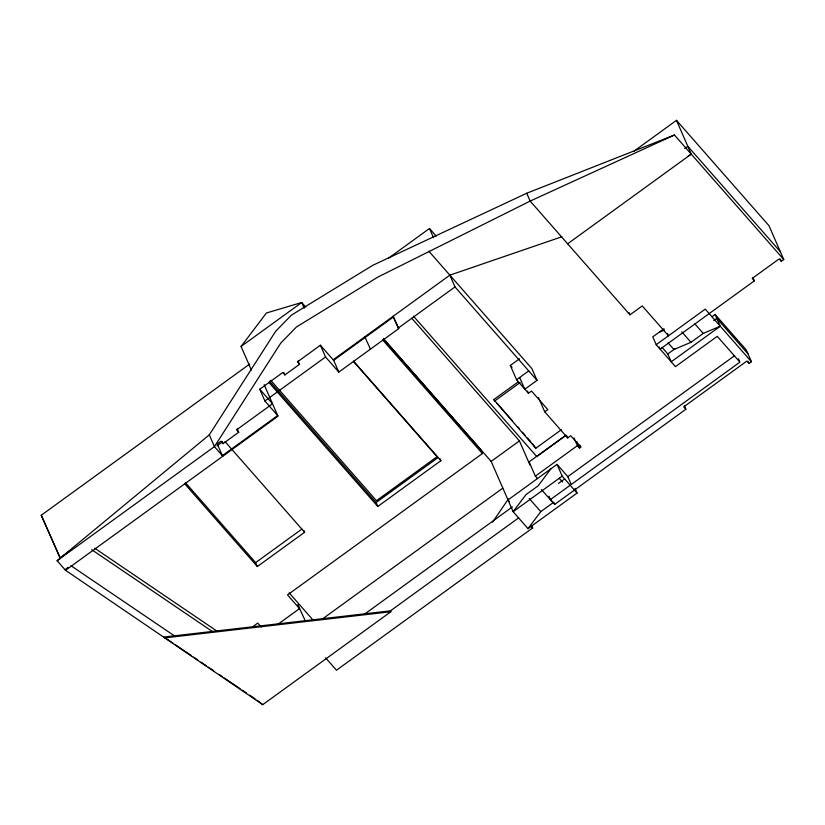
<?xml version="1.0" encoding="UTF-8"?>
<svg xmlns="http://www.w3.org/2000/svg" width="825" height="825" viewBox="0 0 825 825"><rect width="100%" height="100%" fill="white"/><g stroke="black" fill="none" stroke-linecap="round" stroke-linejoin="round"><path stroke-width="1.24" d="M163.948 637.034L390.472 610.84L390.864 611.727L262.752 704.663L65.546 570.302L57.121 560.711L209.292 434.847L275.674 331.258L291.411 315.14L372.838 265.268L526.732 193.246L674.458 135.011L783.75 259.514L781.296 261.298L779.171 258.875L752.204 278.438L754.328 280.861L660.144 349.171L659.165 346.933M492.587 522.132L508.396 498.95M550.914 468.817L538.158 485.812L525.896 494.701L513.14 511.706L528.01 528.65L577.057 493.072L575.004 488.369M528.01 528.65L540.767 511.644L553.028 502.755L541.468 489.576M251.398 370.105L241.075 346.479L266.392 313.005L301.733 302.486L305.724 307.044M65.062 569.755L68.021 567.301M241.075 346.479L301.733 302.486L304.25 308.261M388.183 258.452L429.474 228.494L436.198 236.156M41.25 515.254L60.4 558.546L41.25 515.254L249.686 364.062M65.546 570.302L278.149 416.089L264.887 400.981L259.751 389.225L282.748 372.539L284.873 374.952L299.527 364.33L298.062 360.989M398.702 328.649L393.082 316.336L398.702 328.649L338.807 372.096L333.661 360.329L320.399 345.232L297.402 361.907L299.527 364.33M264.887 400.981L325.545 356.988L320.399 345.232M59.926 557.989L69.3 551.193M333.187 359.782L449.852 275.158L561.784 236.785M57.121 560.711L214.428 446.614L280.809 343.014L296.546 326.906L377.974 277.035L530.155 201.083L674.458 135.011M333.661 360.329L393.566 316.882M216.975 445.84L222.111 442.118M264.175 384.656L277.664 415.542L222.368 455.658L217.222 443.891L220.914 441.22L223.039 443.633L238.714 432.269L237.218 428.845M633.899 151.233L676.479 120.337L768.982 225.72L783.75 259.514M398.228 328.103L454.998 286.914L449.852 275.158M684.709 148.552L687.823 146.293L780.326 251.677M567.641 243.798L691.247 154.141L676.479 120.337M574.066 437.941L577.428 445.634L579.552 448.047L580.769 447.16L570.735 435.724L567.672 437.951L544.727 411.809L547.8 409.592L531.527 391.06L528.464 393.278L516.563 379.727L510.324 365.444L519.523 358.772M303.755 530.3L304.611 532.269L257.338 566.548L255.626 562.629L301.868 529.093M516.563 379.727L528.825 370.827M561.423 429.67L535.796 448.264L493.762 399.599L518.368 381.748M494.453 401.167L520.08 382.573M428.845 251.213L531.888 368.61L537.023 380.366L524.762 389.266L519.626 377.499M526.732 193.246L530.155 201.083L629.98 314.81L642.242 305.92L668.487 335.806L667.507 333.568M440.034 458.741L440.89 460.701L377.778 506.468L376.066 502.549L438.137 457.524M383.47 338.9L480.686 449.646L482.398 453.564L287.512 594.928L299.527 608.613L277.705 624.442M252.873 626.618L257.771 623.061L261.174 626.938M664.032 328.711L652.781 336.847L656.226 344.706L675.479 366.64L717.255 336.332L739.912 362.144L571.251 484.481L567.827 476.644L734.405 355.823M509.561 501.713L508.004 499.94L557.05 464.372L562.186 476.128L513.14 511.706L491.164 461.402L519.42 440.901L411.83 318.326M656.205 344.685L705.251 309.117L751.42 361.711L748.966 363.495L746.852 361.072L683.76 406.838L685.884 409.252L554.709 504.395L550.461 499.558L548.996 496.196M712.006 316.738L715.131 314.469L746.285 349.955L751.42 361.711M715.131 314.469L720.266 326.226L671.23 361.804L667.807 353.956L675.108 348.655M713.718 320.657L716.842 318.388L747.997 353.873M668.095 342.86L673.932 349.511L690.968 342.313L703.23 333.424L720.266 326.226M566.053 435.074L529.124 461.856L535.363 476.138L537.488 478.552M565.661 435.621L536.766 456.576L413.5 316.161M322.369 619.028L502.838 488.122M535.363 476.138L577.428 445.634M364.279 614.347L512.408 506.901M558.473 483.429L564.702 478.902M390.472 610.84L518.595 517.904M550.461 499.558L570.209 485.244M531.682 525.845L532.61 527.969L336.487 670.22L325.658 657.886M688.019 156.214L691.247 154.141M658.907 332.403L664.589 330M164.34 637.931L390.864 611.727M94.72 548.223L217.367 631.393M91.761 549.728L211.922 631.208M71.032 565.754L175.199 636.384M167.124 639.189L173.477 643.49M175.591 644.923L191.462 655.689M193.576 657.123L197.814 660M200.991 662.145L206.281 665.734M208.395 667.167L213.685 670.756M218.976 674.345L222.152 676.5M224.266 677.933L240.137 688.7M242.251 690.133L246.489 693M249.666 695.155L254.956 698.744M257.07 700.178L262.752 704.663M694.887 323.916L703.23 333.424M681.79 331.856L690.968 342.313M661.959 347.304L667.807 353.956M454.998 286.914L537.023 380.366M510.324 365.444L512.026 367.383M557.05 464.372L568.611 477.541M562.186 476.128L577.057 493.072M493.762 399.599L495.454 401.517M497.135 403.435L512.325 420.74M517.388 426.504L519.08 428.433M522.452 432.279L524.989 435.157M527.515 438.044L530.887 441.891M532.579 443.809L535.796 448.264M559.175 478.232L562.485 481.996M529.207 498.475L540.767 511.644M383.625 338.889L491.164 461.402M382.656 339.931L482.398 453.564M364.825 336.827L370.446 349.14M530.939 526.072L532.61 527.969M353.554 361.206L440.89 460.701M353.399 361.35L437.095 456.699L376.448 500.692L270.765 380.304M325.545 356.988L338.807 372.096M269.548 381.202L376.066 502.549M268.723 382.233L377.778 506.468M259.751 389.225L272.528 403.776L236.589 429.846L238.714 432.269M225.019 441.592L304.611 532.269M222.843 456.204L214.428 446.614L209.292 434.847M289.142 592.845L312.737 619.719M185.347 482.563L255.626 562.629M184.522 483.594L257.338 566.548M780.316 259.06L781.296 261.298M752.854 277.499L754.328 280.861M747.997 361.257L748.966 363.495M738.437 358.793L739.417 361.03M684.41 405.89L685.884 409.252M629.001 312.572L629.98 314.81M579.81 444.964L580.769 447.16M576.665 441.457L579.552 448.047M566.713 435.755L567.672 437.951M538.498 397.537L544.727 411.809M527.505 391.081L528.464 393.278M553.73 502.157L554.709 504.395M429.474 228.494L433.486 237.682M519.42 440.901L530.021 465.166M283.903 372.725L284.873 374.952M305.219 620.678L297.815 604.694L299.527 608.613M222.038 441.354L223.039 443.633"/></g></svg>
